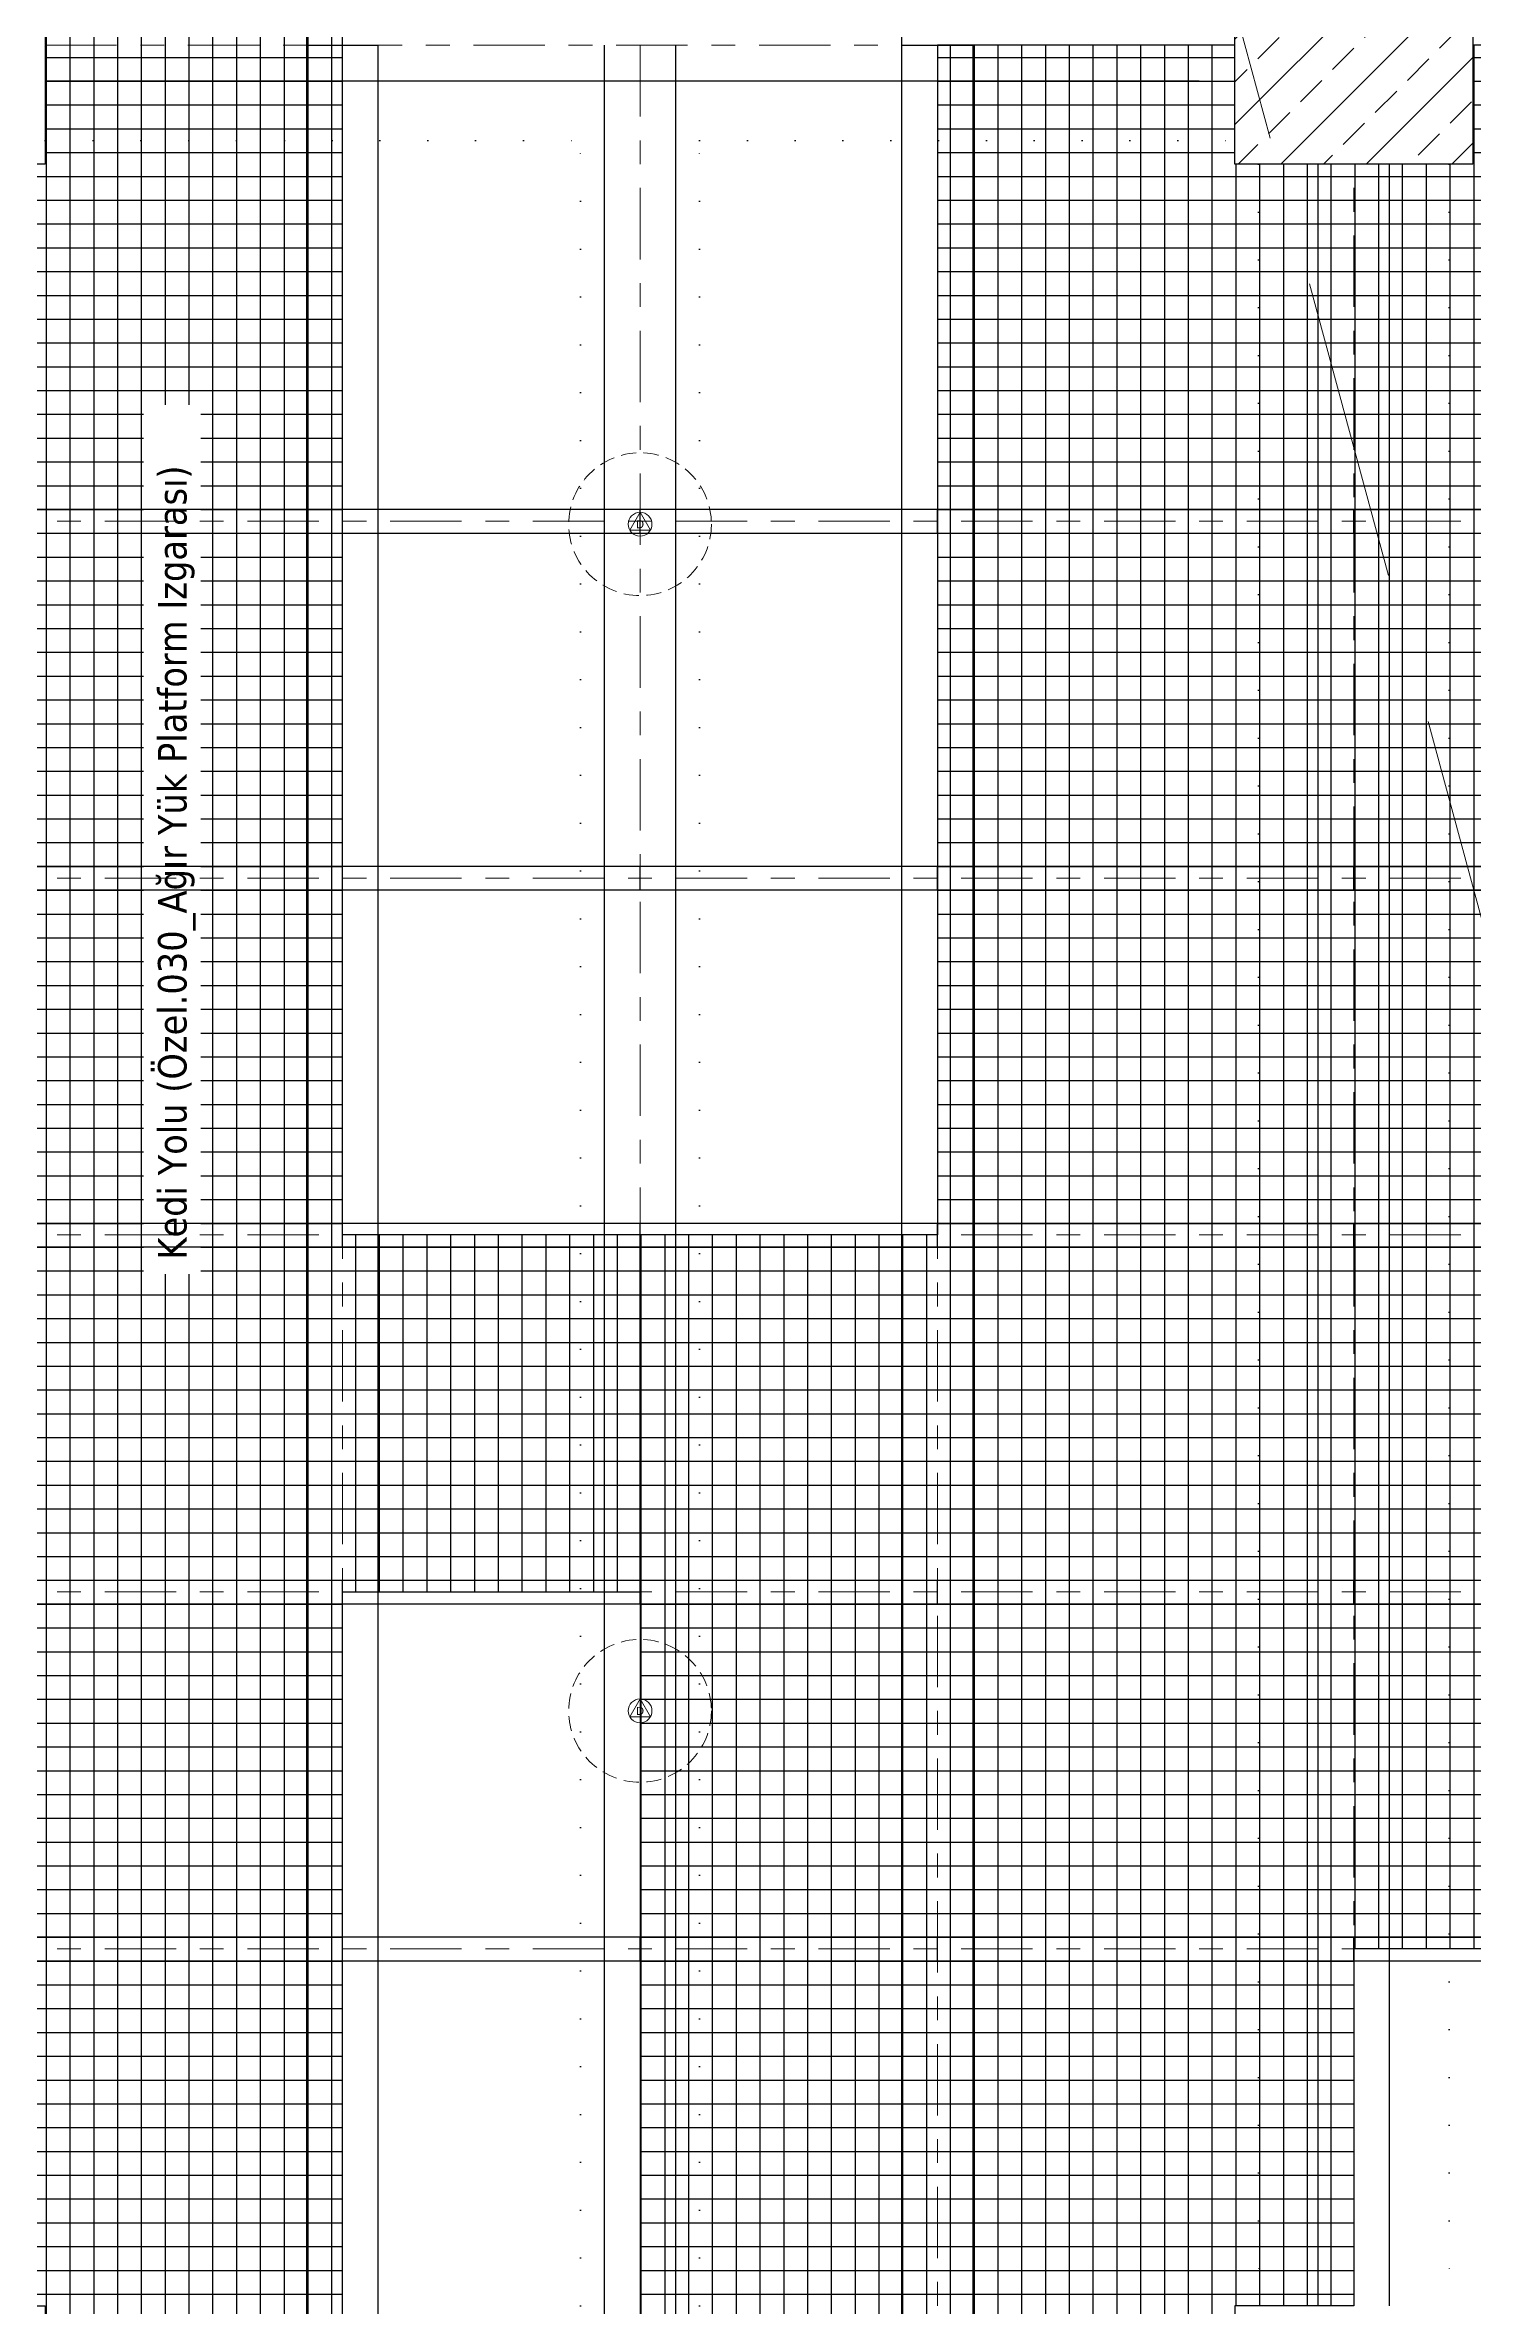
# Model space of a CAD drawing. Header units: centimetres. Extents: x 405564 to 502064, y 46284 to 60634.
# Drawn here: x 446550 to 447150, y 53533 to 54483 of the extents above; entities that cross this region are included whole.
import ezdxf
from ezdxf.enums import TextEntityAlignment as Align
from ezdxf.xclip import XClip

# ---------------------------------------------------------------- set-up
doc = ezdxf.new("R2010")
doc.units = ezdxf.units.CM
doc.header["$XCLIPFRAME"] = 0
for name, pattern in [('ACAD_ISO07W100', [3, 0, -3]), ('DASHED', [19.05, 12.7, -6.35]), ('DOT', [0.25, 0, -0.25]), ('HIDDEN', [9.525, 6.35, -3.175]), ('XKITLINE03', [6, 3, -1, 1, -1])]:
    doc.linetypes.add(name, pattern=pattern)
doc.layers.get('0').update_dxf_attribs({"color": 8, "lineweight": 9})
for name, color, linetype, lineweight in [('---___EB_draft00_ALTYAPI_helikoptermania', 8, 'Continuous', 0), ('0-KRCN-AYDINLATMA-130426', 8, 'Continuous', 9), ('0-KRCN-MİMARİ-220526', 8, 'Continuous', 9)]:
    doc.layers.add(name, color=color, linetype=linetype, lineweight=lineweight)
for name, color, linetype in [('AS_DOS_TERAS_UST', 8, 'ACAD_ISO07W100'), ('AS_PRFL_CELIK', 8, 'Continuous'), ('AS_PRFL_CELIK AKS', 8, 'Continuous'), ('AS_PRFL_CELIK KEDI YOLU', 8, 'Continuous'), ('AS_PRFL_CELIK PLATFORM IZGARA', 8, 'Continuous'), ('AS_TA_BETONARME', 5, 'Continuous'), ('AS_TA_TARAMA', 8, 'Continuous'), ('AS_YAZI', 8, 'Continuous')]:
    doc.layers.add(name, color=color, linetype=linetype)
doc.styles.add('2', font='arial.ttf', dxfattribs={"width": 0.9, "height": 200})
doc.styles.add('MtXpl_Tahoma', font='tahoma.ttf')
pattern_1 = [(0, (-443149.746, -16832.563), (0, 10), []), (90, (-443149.746, -16832.563), (-10, 6e-16), [])]

# ---------------------------------------------------------------- blocks, each defined once
blk = doc.blocks.new('KD')
at = {"layer": '0-KRCN-AYDINLATMA-130426'}
for p, q in [((0, 5), (-4.33, -2.5)), ((4.33, -2.5), (0, 5)), ((4.33, -2.5), (-4.33, -2.5))]:
    blk.add_line(p, q, dxfattribs=at)
at = {"layer": '0-KRCN-AYDINLATMA-130426', "linetype": 'HIDDEN'}
blk.add_circle((0, 0), 30, dxfattribs=at)
at = {"layer": '0-KRCN-AYDINLATMA-130426'}
blk.add_circle((0, 0), 5, dxfattribs=at)
at = {"layer": '0-KRCN-AYDINLATMA-130426', "style": '2'}
blk.add_text('D', height=3.36, dxfattribs=at).set_placement((0, 0), align=Align.MIDDLE_CENTER)
blk = doc.blocks.new('G$C27E741DA')
at = {"layer": '0-KRCN-AYDINLATMA-130426'}
for p in [(8735.68, 7147.24), (8735.68, 6648.55)]:
    blk.add_blockref('KD', p, dxfattribs=at)
blk = doc.blocks.new('PLATFORM IZGARASI VE KEDI YOLU YERLESIMI')
at = {"layer": 'AS_PRFL_CELIK KEDI YOLU', "transparency": 33554687}
h = blk.add_hatch(dxfattribs=at)
h.set_pattern_fill('_USER', color=15, scale=10, double=1, pattern_type=0)
h.set_pattern_definition(pattern_1)
h.paths.add_polyline_path([(7550, -2400), (7500, -2400), (7500, -2300), (7550, -2300), (7550, -1900), (7975, -1900), (7975, -2175), (8100, -2175), (8100, -1900), (8100, -1800), (8100, -1250), (7975, -1250), (7975, -1800), (7125, -1800), (7125, -950), (7250, -950), (7250, -750), (7125, -750), (7125, -800), (6050, -800), (6050, -750), (5924.58, -750), (5924.58, -800), (3050, -800), (3050, -550), (2925, -550), (2925, -800), (1975, -800), (1975, -550), (1850, -550), (1850, -800), (1125, -800), (1125, -900), (1250, -900), (1250, -950), (1375, -950), (1375, -900), (6950, -900), (6950, -1250), (6775, -1250), (6775, -1400), (6950, -1400), (6950, -1700), (7000, -1700), (7000, -1800), (3900, -1800), (3900, -1700), (3950, -1700), (3950, -1550), (3775, -1550), (3775, -1800), (614.97, -1800), (614.97, -1900), (1190, -1900), (1190, -1940), (1290, -1940), (1290, -1900), (2450, -1900), (2450, -2175), (1725, -2175), (1725, -2700), (1550, -2700), (1550, -2850), (1850, -2850), (1850, -2275), (2575, -2275), (2575, -1900), (3350, -1900), (3350, -2300), (3400, -2300), (3400, -2400), (3350, -2400), (3350, -3300), (3400, -3300), (3400, -3400), (3350, -3400), (3350, -3556.25), (3525, -3556.25), (3525, -3000), (3650, -3000), (3650, -2850), (3525, -2850), (3525, -1900), (4850, -1900), (4850, -2350), (4725, -2350), (4725, -2545), (4850, -2545), (4850, -2850), (4975, -2850), (4975, -1900), (7375, -1900), (7375, -2350), (7000, -2350), (7000, -2400), (6950, -2400), (6950, -3000), (6775, -3000), (6775, -2850), (6650, -2850), (6650, -3000), (6650, -3150), (6950, -3150), (6950, -3300), (7000, -3300), (7000, -3400), (6950, -3400), (6950, -4337.5), (6525, -4337.5), (6525, -4493.75), (7125, -4493.75), (7125, -3712.5), (7250, -3712.5), (7250, -3556.25), (7125, -3556.25), (7125, -2550), (7375, -2550), (7375, -2700), (7975, -2700), (7975, -3000), (8100, -3000), (8100, -2550), (7550, -2550)])
at = {"layer": 'AS_PRFL_CELIK PLATFORM IZGARA', "transparency": 33554687}
h = blk.add_hatch(dxfattribs=at)
h.set_pattern_fill('_USER', color=256, scale=10, double=1, pattern_type=0)
h.set_pattern_definition(pattern_1)
h.paths.add_polyline_path([(6525, -4337.5), (6175, -4337.5), (6175, -3556.25), (6650, -3556.25), (6650, -3000), (6350, -3000), (6350, -2850), (6775, -2850), (6775, -3000), (6950, -3000), (6950, -2400), (6900, -2400), (6900, -2350), (6775, -2350), (6775, -2550), (4975, -2550), (4975, -2850), (4725, -2850), (4725, -2350), (4600, -2350), (4600, -2400), (4500, -2400), (4500, -2350), (4000, -2350), (4000, -2400), (3900, -2400), (3900, -2350), (3775, -2350), (3775, -2850), (3650, -2850), (3650, -3556.25), (4125, -3556.25), (4125, -4025), (3950, -4025), (3950, -4650), (4000, -4650), (4000, -4690), (4500, -4690), (4500, -4650), (4600, -4650), (4600, -4690), (4725, -4690), (4725, -4025), (5450, -4025), (5450, -4337.5), (4975, -4337.5), (4975, -4690), (5100, -4690), (5100, -4650), (5200, -4650), (5200, -4690), (5700, -4690), (5700, -4650), (5800, -4650), (5800, -4690), (6300, -4690), (6300, -4650), (6400, -4650), (6400, -4690), (6525, -4690)])
h.paths.add_polyline_path([(5925, -3150), (5925, -3400), (5450, -3400), (5450, -3350), (5200, -3350), (5200, -3400), (3900, -3400), (3900, -3300), (3950, -3300), (3950, -3150)], flags=16)
h.paths.add_polyline_path([(6300, -3300), (6400, -3300), (6400, -3400), (6300, -3400)], flags=16)
at = {"layer": 'AS_PRFL_CELIK KEDI YOLU', "color": 4}
blk.add_lwpolyline([(1850, -2275), (2575, -2275), (2575, -1900), (3350, -1900), (3350, -2300), (3400, -2300), (3400, -2400), (3350, -2400), (3350, -3300), (3400, -3300), (3400, -3400), (3350, -3400), (3350, -3556.25), (3525, -3556.25), (3525, -3000), (3650, -3000), (3650, -2850), (3525, -2850), (3525, -1900), (4850, -1900)], dxfattribs=at)
at = {"layer": 'AS_PRFL_CELIK PLATFORM IZGARA'}
blk.add_lwpolyline([(4725, -2350), (4600, -2350), (4600, -2400), (4500, -2400), (4500, -2350), (4000, -2350), (4000, -2400), (3900, -2400), (3900, -2350), (3775, -2350), (3775, -2850), (3650, -2850), (3650, -3556.25), (4125, -3556.25), (4125, -4025), (3950, -4025), (3950, -4650), (4000, -4650), (4000, -4690), (4500, -4690), (4500, -4650), (4600, -4650), (4600, -4690), (4725, -4690)], dxfattribs=at)
blk.add_lwpolyline([(5925, -3400), (5925, -3150), (3950, -3150), (3950, -3300), (3900, -3300), (3900, -3400), (5200, -3400), (5200, -3350), (5450, -3350), (5450, -3400)], close=True, dxfattribs=at)
at = {"layer": 'AS_YAZI', "insert": (3447.39, -2860.36), "char_height": 12, "width": 353.1066, "attachment_point": 1, "rotation": 90, "style": 'MtXpl_Tahoma', "bg_fill": 3, "box_fill_scale": 1.5, "bg_fill_color": 256, "bg_fill_transparency": 0}
blk.add_mtext('{\\fTahoma|b0|i0|c162|p34;Kedi Yolu (Özel.030_Ağır Yük Platform Izgarası)}', dxfattribs=at)
blk = doc.blocks.new('OPK-site-surrounding-R01')
at = {"layer": '---___EB_draft00_ALTYAPI_helikoptermania', "linetype": 'DASHED', "ltscale": 10}
blk.add_lwpolyline([(1451.36, 6572.38), (5376.09, -7919.41)], dxfattribs=at)
blk = doc.blocks.new('A$C48c69b65')
at = {"layer": 'AS_PRFL_CELIK'}
for p, q in [((3510, -2350), (3510, -1750)), ((3760, -2350), (3760, -1750)), ((3510, -2350), (3540, -2350)), ((3510, -3350), (3510, -2350)), ((3510, -2350), (3540, -2350)), ((3540, -3350), (3540, -2350)), ((3635, -3350), (3635, -2350)), ((3665, -3350), (3665, -2350)), ((3760, -2350), (3790, -2350)), ((3760, -3350), (3760, -2350)), ((3760, -2350), (3790, -2350)), ((3790, -3350), (3790, -2350)), ((3400, -2365), (3885, -2365)), ((3935, -3300), (3935, -2400)), ((3965, -3300), (3965, -2400)), ((50, -2545), (7535, -2545)), ((3525, -2555), (3525, -2545)), ((3650, -2555), (3650, -2545)), ((3775, -2555), (3775, -2545)), ((3950, -2555), (3950, -2545)), ((50, -2555), (7535, -2555)), ((50, -2695), (7535, -2695)), ((3525, -2705), (3525, -2695)), ((3650, -2705), (3650, -2695)), ((3775, -2705), (3775, -2695)), ((3950, -2705), (3950, -2695)), ((50, -2705), (7535, -2705)), ((50, -2845), (7535, -2845)), ((3525, -2855), (3525, -2845)), ((3650, -2855), (3650, -2845)), ((3775, -2855), (3775, -2845)), ((3950, -2855), (3950, -2845)), ((50, -2855), (7535, -2855)), ((50, -2995), (7535, -2995)), ((3525, -3005), (3525, -2995)), ((3650, -3005), (3650, -2995)), ((3775, -3005), (3775, -2995)), ((3950, -3005), (3950, -2995)), ((50, -3005), (7535, -3005)), ((50, -3145), (7535, -3145)), ((3525, -3155), (3525, -3145)), ((3650, -3155), (3650, -3145)), ((3775, -3155), (3775, -3145)), ((3950, -3155), (3950, -3145)), ((50, -3155), (7535, -3155))]:
    blk.add_line(p, q, dxfattribs=at)
at = {"layer": 'AS_PRFL_CELIK AKS', "linetype": 'XKITLINE03', "lineweight": 0, "ltscale": 10}
for p, q in [((3525, -1750), (3525, -2350)), ((3775, -1750), (3775, -2350)), ((3400, -2350), (3885, -2350)), ((3525, -2350), (3525, -3350)), ((3650, -2350), (3650, -3350)), ((3775, -2350), (3775, -3350)), ((3950, -3300), (3950, -2400)), ((7535, -2550), (50, -2550)), ((7535, -2700), (50, -2700)), ((7535, -2850), (50, -2850)), ((7535, -3000), (50, -3000)), ((7535, -3150), (50, -3150))]:
    blk.add_line(p, q, dxfattribs=at)
blk = doc.blocks.new('A$C6A10300A')
at = {"layer": 'AS_PRFL_CELIK'}
blk.add_blockref('PLATFORM IZGARASI VE KEDI YOLU YERLESIMI', (5085.68, -3801.45), dxfattribs=at)
at = {"layer": 'AS_TA_TARAMA'}
h = blk.add_hatch(dxfattribs=at)
h.set_pattern_fill('ANSI33', color=256, scale=4, angle=180)
h.set_pattern_definition([(225, (17560.68, -7819.299), (17.96051, -17.96051), []), (225, (17542.72, -7819.299), (17.96051, -17.96051), [12.7, -6.35])])
h.paths.add_polyline_path([(8985.68, -6101.45), (9085.68, -6101.45), (9085.68, -6201.45), (8985.68, -6201.45)])
at = {"layer": 'AS_DOS_TERAS_UST', "linetype": 'DOT', "ltscale": 80}
for p, q in [((8485.68, -6191.45), (8710.68, -6191.45)), ((8710.68, -7101.45), (8710.68, -6191.45)), ((8760.68, -6191.45), (8985.68, -6191.45)), ((8760.68, -7101.45), (8760.68, -6191.45)), ((8995.68, -6201.45), (8995.68, -7101.45)), ((9075.68, -6201.45), (9075.68, -7101.45))]:
    blk.add_line(p, q, dxfattribs=at)
at = {"layer": 'AS_TA_BETONARME'}
blk.add_lwpolyline([(8985.68, -6101.45), (9085.68, -6101.45), (9085.68, -6201.45), (8985.68, -6201.45)], close=True, dxfattribs=at)
ref = blk.add_blockref('OPK-site-surrounding-R01', (5135.68, -3851.45))
XClip(ref).set_block_clipping_path([(-5135.679684336, -9648.5463532069), (26364.320315664, 3851.4536467931)])
blk.add_blockref('A$C48c69b65', (5085.68, -3801.45))

msp = doc.modelspace()

# ---------------------------------------------------------------- block references
at = {"layer": '0-KRCN-AYDINLATMA-130426'}
msp.add_blockref('G$C27E741DA', (438064.07, 47134.02), dxfattribs=at)

# ---------------------------------------------------------------- next in the draw order: block references
at = {"layer": '0-KRCN-MİMARİ-220526'}
msp.add_blockref('A$C6A10300A', (438064.07, 60634.02), dxfattribs=at)

doc.saveas('drawing.dxf')
